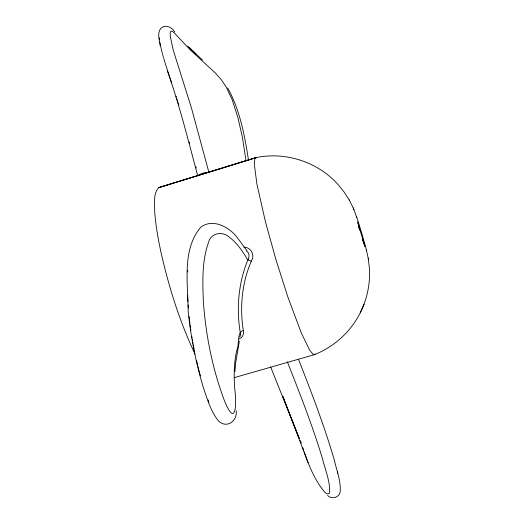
<?xml version="1.0" encoding="UTF-8"?>
<svg xmlns="http://www.w3.org/2000/svg" width="524" height="524" viewBox="0 0 524 524"><rect width="100%" height="100%" fill="white"/><g stroke="black" fill="none" stroke-linecap="round" stroke-linejoin="round"><path stroke-width="0.79" d="M187.697 272.002L187.782 270.554M234.935 371.529L235.715 362.523L239.363 340.986M197.876 175.795C199.814 173.791 205.912 171.636 209.449 172.638M243.843 247.177C251.055 247.001 255.273 255.404 251.297 261.201C248.559 260.5 246.588 259.02 245.573 256.236C241.119 249.437 236.455 242.527 229.853 237.621C223.185 230.888 210.936 232.518 208.532 242.435C201.74 261.306 202.631 281.919 203.364 301.647C205.768 335.124 212.403 368.464 224.141 399.95C235.394 428.462 236.94 405.576 234.831 389.666C233.822 376.586 233.796 363.329 236.769 350.477C239.645 344.949 236.448 332.471 243.287 330.362C244.295 333.755 242.678 337.567 239.285 338.851M236.2 410.692C237.569 420.982 226.827 428.842 218.659 421.119C210.681 411.451 207.301 399.072 203.325 387.426C195.832 362.647 190.828 337.148 188.175 311.407C188.149 284.277 181.599 250.099 200.613 227.37C212.384 218.076 228.451 226.669 236.612 236.691L247.02 250.806M234.221 377.66L314.387 354.663C334.109 346.888 350.707 331.764 360.257 312.835L360.46 312.376C367.134 298.916 370.252 283.798 369.479 268.792L368.215 258.221M251.297 261.201C241.996 282.75 239.665 307.051 243.254 330.166M360.257 312.835L364.069 304.162M239.756 336.998L240.483 335.203L240.241 332.53M315.075 353.949L313.863 354.715L313.024 354.335L309.612 350.091L301.182 332.675L287.859 297.003L275.997 259.786L265.485 221.973L256.95 184.291L254.323 164.543L254.775 158.818L255.247 157.96L256.642 157.77M158.707 187.618L255.352 157.855L158.707 187.618C153.113 193.566 154.842 202.899 154.639 210.379C155.477 224.108 157.894 237.68 160.717 251.12C168.676 286.477 179.437 321.402 195.092 354.152M160.573 187.088L256.02 157.6C285.835 151.41 318.31 162.054 338.432 184.972L344.294 192.282L349.154 199.867L353.359 208.27L357.348 219.025L361.678 233.003L366.04 248.494L368.379 258.994M246.535 251.035C250.308 253.151 249.175 257.985 247.426 261.063C238.381 283.517 236.344 308.551 240.215 332.367M327.572 495.449C331.22 499.667 339.028 497.682 340.142 492.213C341.176 481.386 336.703 470.86 334.423 460.452C324.742 427.106 312.311 394.651 299.689 362.333L298.542 359.457M195.904 54.038L189.013 47.402L202.519 60.018M187.703 46.112L194.633 52.839M174.846 32.01C171.852 27.372 165.722 23.888 160.914 28.263C156.833 33.228 159.493 40.269 160.246 45.863M227.717 87.993C239.999 110.197 244.728 135.65 248.54 160.455M353.196 207.936L353.359 208.27M349.154 199.867L349.384 200.338M362.346 239.304L363.676 242.285L362.726 239.52M270.633 366.924L299.047 437.828M304.143 451.819C308.276 464.035 313.254 476.12 320.564 486.809C322.607 488.944 326.314 496.438 329.531 493.071C330.369 481.143 325.057 469.602 322.319 458.166C312.422 425.416 299.846 393.57 287.329 361.756M300.239 440.861L301.136 443.127L300.245 440.841M299.348 438.562L282.678 396.013L308.158 462.823M208.067 399.891L208.893 402.026M353.589 208.853L353.89 209.666M356.634 216.975L356.831 217.506M208.978 172.645L191.515 108.193L173.254 50.186L170.307 36.49L170.169 32.704L171.053 31.021L172.606 31.532L174.61 33.222L190.612 50.252L215.469 73.118L221.475 79.956L226.178 86.951L232.165 99.626L237.85 117.389L242.35 137.059L246.005 160.534M171.63 82.936L170.267 78.855M170.038 78.174L169.128 75.456M167.274 70.504C179.418 104.918 188.254 140.334 197.646 175.56M168.905 74.775L167.562 70.681M176.031 96.141L176.359 97.15M303.678 450.417L302.774 447.588M167.346 70L164.975 62.513M362.922 240.123L364.953 246.535L362.523 238.859M177.007 99.167L177.322 100.169M177.643 101.171L177.95 102.167M364.147 243.994L357.977 223.08M178.265 103.163L178.874 105.141M164.772 61.839L163.966 59.16M163.39 57.168L163.77 58.492M359.471 228.516L359.667 229.217L357.623 221.776M162.84 55.203L163.2 56.507M195.884 166.684L196.245 168.021M359.294 227.868L358.632 225.202L359.405 230.121M189.164 142.017L189.511 143.307M200.43 375.904L199.068 370.763M162.316 53.271L162.656 54.555M337.41 471.751L337.829 473.31M162.145 52.636L161.228 48.955M198.57 368.811L198.904 370.108M198.085 366.852L198.406 368.162M197.758 365.542L196.513 360.257M161.097 48.372L159.912 42.496M366.394 249.948L366.505 250.452M194.358 350.209L194.633 351.558M193.821 347.51L194.09 348.86M193.304 344.792L193.566 346.148M192.806 342.067L193.055 343.43M192.321 339.336L192.563 340.705M191.863 336.591L192.092 337.967M190.684 329L190.887 330.389M190.107 324.834L190.487 327.611M189.93 323.432L189.583 320.642M189.099 316.431L189.413 319.24M159.565 39.876L159.447 37.767M188.09 305.112L188.306 307.955M187.861 301.542L187.546 295.104"/></g></svg>
